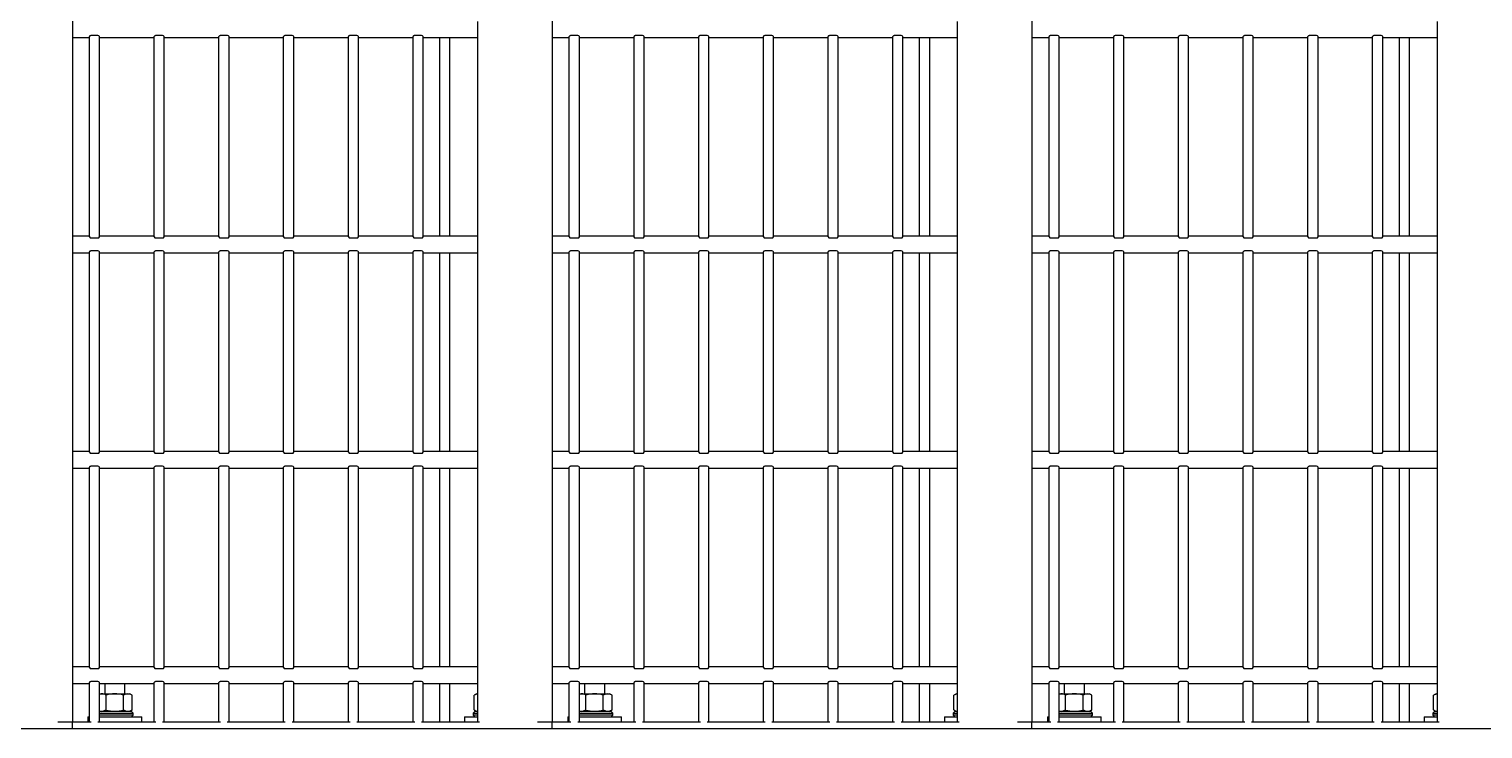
# Model space of a CAD drawing. Header units: millimetres. Extents: x 0 to 55611, y 0 to 32827.
# Drawn here: x 12202 to 12888, y 23655 to 23985 of the extents above; entities that cross this region are included whole.
import ezdxf

# ---------------------------------------------------------------- set-up
doc = ezdxf.new("R2010")
doc.units = ezdxf.units.MM
doc.header["$LTSCALE"] = 10
doc.linetypes.add('SLD-Continua', pattern=[0])
doc.layers.add('STRUC', color=5, linetype='SLD-Continua')

msp = doc.modelspace()

# ---------------------------------------------------------------- linework, layer by layer
at = {"layer": 'STRUC', "linetype": 'SLD-Continua', "lineweight": 25}
for p, q in [((12222.29, 24413.69), (12222.29, 23658.04)), ((12448.7, 24413.69), (12448.7, 23658.04)), ((12675.12, 24413.69), (12675.12, 23658.04)), ((12413.62, 23981.49), (12413.62, 23988.63)), ((12640.04, 23981.49), (12640.04, 23988.63)), ((12866.45, 23981.49), (12866.45, 23988.63)), ((12222.29, 23981.1), (12230.38, 23981.1)), ((12230.38, 23887.03), (12230.38, 23981.49)), ((12234.35, 23982.01), (12231.18, 23982.01)), ((12235.15, 23887.03), (12235.15, 23981.49)), ((12235.15, 23981.1), (12260.92, 23981.1)), ((12260.92, 23887.03), (12260.92, 23981.49)), ((12264.89, 23982.01), (12261.72, 23982.01)), ((12265.69, 23887.03), (12265.69, 23981.49)), ((12265.69, 23981.1), (12291.46, 23981.1)), ((12291.46, 23887.03), (12291.46, 23981.49)), ((12295.43, 23982.01), (12292.26, 23982.01)), ((12296.23, 23887.03), (12296.23, 23981.49)), ((12296.23, 23981.1), (12322, 23981.1)), ((12322, 23887.03), (12322, 23981.49)), ((12325.97, 23982.01), (12322.8, 23982.01)), ((12326.77, 23887.03), (12326.77, 23981.49)), ((12326.77, 23981.1), (12352.54, 23981.1)), ((12352.54, 23887.03), (12352.54, 23981.49)), ((12356.51, 23982.01), (12353.34, 23982.01)), ((12357.31, 23887.03), (12357.31, 23981.49)), ((12357.31, 23981.1), (12383.08, 23981.1)), ((12383.08, 23887.03), (12383.08, 23981.49)), ((12387.05, 23982.01), (12383.88, 23982.01)), ((12387.85, 23887.03), (12387.85, 23981.49)), ((12387.85, 23981.1), (12413.62, 23981.1)), ((12395.72, 23887.43), (12395.72, 23981.1)), ((12400.48, 23887.43), (12400.48, 23981.1)), ((12413.62, 23887.03), (12413.62, 23981.49)), ((12448.7, 23981.1), (12456.8, 23981.1)), ((12456.8, 23887.03), (12456.8, 23981.49)), ((12460.77, 23982.01), (12457.59, 23982.01)), ((12461.56, 23887.03), (12461.56, 23981.49)), ((12461.56, 23981.1), (12487.34, 23981.1)), ((12487.34, 23887.03), (12487.34, 23981.49)), ((12491.31, 23982.01), (12488.13, 23982.01)), ((12492.1, 23887.03), (12492.1, 23981.49)), ((12492.1, 23981.1), (12517.88, 23981.1)), ((12517.88, 23887.03), (12517.88, 23981.49)), ((12521.85, 23982.01), (12518.67, 23982.01)), ((12522.64, 23887.03), (12522.64, 23981.49)), ((12522.64, 23981.1), (12548.42, 23981.1)), ((12548.42, 23887.03), (12548.42, 23981.49)), ((12552.39, 23982.01), (12549.21, 23982.01)), ((12553.18, 23887.03), (12553.18, 23981.49)), ((12553.18, 23981.1), (12578.96, 23981.1)), ((12578.96, 23887.03), (12578.96, 23981.49)), ((12582.93, 23982.01), (12579.75, 23982.01)), ((12583.72, 23887.03), (12583.72, 23981.49)), ((12583.72, 23981.1), (12609.5, 23981.1)), ((12609.5, 23887.03), (12609.5, 23981.49)), ((12613.47, 23982.01), (12610.29, 23982.01)), ((12614.26, 23887.03), (12614.26, 23981.49)), ((12614.26, 23981.1), (12640.04, 23981.1)), ((12622.13, 23887.43), (12622.13, 23981.1)), ((12626.89, 23887.43), (12626.89, 23981.1)), ((12640.04, 23887.03), (12640.04, 23981.49)), ((12675.12, 23981.1), (12683.21, 23981.1)), ((12683.21, 23887.03), (12683.21, 23981.49)), ((12687.18, 23982.01), (12684, 23982.01)), ((12687.97, 23887.03), (12687.97, 23981.49)), ((12687.97, 23981.1), (12713.75, 23981.1)), ((12713.75, 23887.03), (12713.75, 23981.49)), ((12717.72, 23982.01), (12714.54, 23982.01)), ((12718.51, 23887.03), (12718.51, 23981.49)), ((12718.51, 23981.1), (12744.29, 23981.1)), ((12744.29, 23887.03), (12744.29, 23981.49)), ((12748.26, 23982.01), (12745.08, 23982.01)), ((12749.05, 23887.03), (12749.05, 23981.49)), ((12749.05, 23981.1), (12774.83, 23981.1)), ((12774.83, 23887.03), (12774.83, 23981.49)), ((12778.8, 23982.01), (12775.62, 23982.01)), ((12779.59, 23887.03), (12779.59, 23981.49)), ((12779.59, 23981.1), (12805.37, 23981.1)), ((12805.37, 23887.03), (12805.37, 23981.49)), ((12809.34, 23982.01), (12806.16, 23982.01)), ((12810.13, 23887.03), (12810.13, 23981.49)), ((12810.13, 23981.1), (12835.91, 23981.1)), ((12835.91, 23887.03), (12835.91, 23981.49)), ((12839.88, 23982.01), (12836.7, 23982.01)), ((12840.67, 23887.03), (12840.67, 23981.49)), ((12840.67, 23981.1), (12866.45, 23981.1)), ((12848.54, 23887.43), (12848.54, 23981.1)), ((12853.3, 23887.43), (12853.3, 23981.1)), ((12866.45, 23887.03), (12866.45, 23981.49)), ((12230.38, 23887.43), (12222.29, 23887.43)), ((12231.18, 23886.52), (12234.35, 23886.52)), ((12260.92, 23887.43), (12235.15, 23887.43)), ((12261.72, 23886.52), (12264.89, 23886.52)), ((12291.46, 23887.43), (12265.69, 23887.43)), ((12292.26, 23886.52), (12295.43, 23886.52)), ((12322, 23887.43), (12296.23, 23887.43)), ((12322.8, 23886.52), (12325.97, 23886.52)), ((12352.54, 23887.43), (12326.77, 23887.43)), ((12353.34, 23886.52), (12356.51, 23886.52)), ((12383.08, 23887.43), (12357.31, 23887.43)), ((12383.88, 23886.52), (12387.05, 23886.52)), ((12413.62, 23887.43), (12387.85, 23887.43)), ((12413.62, 23879.89), (12413.62, 23887.03)), ((12456.8, 23887.43), (12448.7, 23887.43)), ((12457.59, 23886.52), (12460.77, 23886.52)), ((12487.34, 23887.43), (12461.56, 23887.43)), ((12488.13, 23886.52), (12491.31, 23886.52)), ((12517.88, 23887.43), (12492.1, 23887.43)), ((12518.67, 23886.52), (12521.85, 23886.52)), ((12548.42, 23887.43), (12522.64, 23887.43)), ((12549.21, 23886.52), (12552.39, 23886.52)), ((12578.96, 23887.43), (12553.18, 23887.43)), ((12579.75, 23886.52), (12582.93, 23886.52)), ((12609.5, 23887.43), (12583.72, 23887.43)), ((12610.29, 23886.52), (12613.47, 23886.52)), ((12640.04, 23887.43), (12614.26, 23887.43)), ((12640.04, 23879.89), (12640.04, 23887.03)), ((12683.21, 23887.43), (12675.12, 23887.43)), ((12684, 23886.52), (12687.18, 23886.52)), ((12713.75, 23887.43), (12687.97, 23887.43)), ((12714.54, 23886.52), (12717.72, 23886.52)), ((12744.29, 23887.43), (12718.51, 23887.43)), ((12745.08, 23886.52), (12748.26, 23886.52)), ((12774.83, 23887.43), (12749.05, 23887.43)), ((12775.62, 23886.52), (12778.8, 23886.52)), ((12805.37, 23887.43), (12779.59, 23887.43)), ((12806.16, 23886.52), (12809.34, 23886.52)), ((12835.91, 23887.43), (12810.13, 23887.43)), ((12836.7, 23886.52), (12839.88, 23886.52)), ((12866.45, 23887.43), (12840.67, 23887.43)), ((12866.45, 23879.89), (12866.45, 23887.03)), ((12222.29, 23879.5), (12230.38, 23879.5)), ((12230.38, 23785.43), (12230.38, 23879.89)), ((12234.35, 23880.41), (12231.18, 23880.41)), ((12235.15, 23785.43), (12235.15, 23879.89)), ((12235.15, 23879.5), (12260.92, 23879.5)), ((12260.92, 23785.43), (12260.92, 23879.89)), ((12264.89, 23880.41), (12261.72, 23880.41)), ((12265.69, 23785.43), (12265.69, 23879.89)), ((12265.69, 23879.5), (12291.46, 23879.5)), ((12291.46, 23785.43), (12291.46, 23879.89)), ((12295.43, 23880.41), (12292.26, 23880.41)), ((12296.23, 23785.43), (12296.23, 23879.89)), ((12296.23, 23879.5), (12322, 23879.5)), ((12322, 23785.43), (12322, 23879.89)), ((12325.97, 23880.41), (12322.8, 23880.41)), ((12326.77, 23785.43), (12326.77, 23879.89)), ((12326.77, 23879.5), (12352.54, 23879.5)), ((12352.54, 23785.43), (12352.54, 23879.89)), ((12356.51, 23880.41), (12353.34, 23880.41)), ((12357.31, 23785.43), (12357.31, 23879.89)), ((12357.31, 23879.5), (12383.08, 23879.5)), ((12383.08, 23785.43), (12383.08, 23879.89)), ((12387.05, 23880.41), (12383.88, 23880.41)), ((12387.85, 23785.43), (12387.85, 23879.89)), ((12387.85, 23879.5), (12413.62, 23879.5)), ((12395.72, 23785.83), (12395.72, 23879.5)), ((12400.48, 23785.83), (12400.48, 23879.5)), ((12413.62, 23785.43), (12413.62, 23879.89)), ((12448.7, 23879.5), (12456.8, 23879.5)), ((12456.8, 23785.43), (12456.8, 23879.89)), ((12460.77, 23880.41), (12457.59, 23880.41)), ((12461.56, 23785.43), (12461.56, 23879.89)), ((12461.56, 23879.5), (12487.34, 23879.5)), ((12487.34, 23785.43), (12487.34, 23879.89)), ((12491.31, 23880.41), (12488.13, 23880.41)), ((12492.1, 23785.43), (12492.1, 23879.89)), ((12492.1, 23879.5), (12517.88, 23879.5)), ((12517.88, 23785.43), (12517.88, 23879.89)), ((12521.85, 23880.41), (12518.67, 23880.41)), ((12522.64, 23785.43), (12522.64, 23879.89)), ((12522.64, 23879.5), (12548.42, 23879.5)), ((12548.42, 23785.43), (12548.42, 23879.89)), ((12552.39, 23880.41), (12549.21, 23880.41)), ((12553.18, 23785.43), (12553.18, 23879.89)), ((12553.18, 23879.5), (12578.96, 23879.5)), ((12578.96, 23785.43), (12578.96, 23879.89)), ((12582.93, 23880.41), (12579.75, 23880.41)), ((12583.72, 23785.43), (12583.72, 23879.89)), ((12583.72, 23879.5), (12609.5, 23879.5)), ((12609.5, 23785.43), (12609.5, 23879.89)), ((12613.47, 23880.41), (12610.29, 23880.41)), ((12614.26, 23785.43), (12614.26, 23879.89)), ((12614.26, 23879.5), (12640.04, 23879.5)), ((12622.13, 23785.83), (12622.13, 23879.5)), ((12626.89, 23785.83), (12626.89, 23879.5)), ((12640.04, 23785.43), (12640.04, 23879.89)), ((12675.12, 23879.5), (12683.21, 23879.5)), ((12683.21, 23785.43), (12683.21, 23879.89)), ((12687.18, 23880.41), (12684, 23880.41)), ((12687.97, 23785.43), (12687.97, 23879.89)), ((12687.97, 23879.5), (12713.75, 23879.5)), ((12713.75, 23785.43), (12713.75, 23879.89)), ((12717.72, 23880.41), (12714.54, 23880.41)), ((12718.51, 23785.43), (12718.51, 23879.89)), ((12718.51, 23879.5), (12744.29, 23879.5)), ((12744.29, 23785.43), (12744.29, 23879.89)), ((12748.26, 23880.41), (12745.08, 23880.41)), ((12749.05, 23785.43), (12749.05, 23879.89)), ((12749.05, 23879.5), (12774.83, 23879.5)), ((12774.83, 23785.43), (12774.83, 23879.89)), ((12778.8, 23880.41), (12775.62, 23880.41)), ((12779.59, 23785.43), (12779.59, 23879.89)), ((12779.59, 23879.5), (12805.37, 23879.5)), ((12805.37, 23785.43), (12805.37, 23879.89)), ((12809.34, 23880.41), (12806.16, 23880.41)), ((12810.13, 23785.43), (12810.13, 23879.89)), ((12810.13, 23879.5), (12835.91, 23879.5)), ((12835.91, 23785.43), (12835.91, 23879.89)), ((12839.88, 23880.41), (12836.7, 23880.41)), ((12840.67, 23785.43), (12840.67, 23879.89)), ((12840.67, 23879.5), (12866.45, 23879.5)), ((12848.54, 23785.83), (12848.54, 23879.5)), ((12853.3, 23785.83), (12853.3, 23879.5)), ((12866.45, 23785.43), (12866.45, 23879.89)), ((12230.38, 23785.83), (12222.29, 23785.83)), ((12231.18, 23784.92), (12234.35, 23784.92)), ((12260.92, 23785.83), (12235.15, 23785.83)), ((12261.72, 23784.92), (12264.89, 23784.92)), ((12291.46, 23785.83), (12265.69, 23785.83)), ((12292.26, 23784.92), (12295.43, 23784.92)), ((12322, 23785.83), (12296.23, 23785.83)), ((12322.8, 23784.92), (12325.97, 23784.92)), ((12352.54, 23785.83), (12326.77, 23785.83)), ((12353.34, 23784.92), (12356.51, 23784.92)), ((12383.08, 23785.83), (12357.31, 23785.83)), ((12383.88, 23784.92), (12387.05, 23784.92)), ((12413.62, 23785.83), (12387.85, 23785.83)), ((12413.62, 23778.29), (12413.62, 23785.43)), ((12456.8, 23785.83), (12448.7, 23785.83)), ((12457.59, 23784.92), (12460.77, 23784.92)), ((12487.34, 23785.83), (12461.56, 23785.83)), ((12488.13, 23784.92), (12491.31, 23784.92)), ((12517.88, 23785.83), (12492.1, 23785.83)), ((12518.67, 23784.92), (12521.85, 23784.92)), ((12548.42, 23785.83), (12522.64, 23785.83)), ((12549.21, 23784.92), (12552.39, 23784.92)), ((12578.96, 23785.83), (12553.18, 23785.83)), ((12579.75, 23784.92), (12582.93, 23784.92)), ((12609.5, 23785.83), (12583.72, 23785.83)), ((12610.29, 23784.92), (12613.47, 23784.92)), ((12640.04, 23785.83), (12614.26, 23785.83)), ((12640.04, 23778.29), (12640.04, 23785.43)), ((12683.21, 23785.83), (12675.12, 23785.83)), ((12684, 23784.92), (12687.18, 23784.92)), ((12713.75, 23785.83), (12687.97, 23785.83)), ((12714.54, 23784.92), (12717.72, 23784.92)), ((12744.29, 23785.83), (12718.51, 23785.83)), ((12745.08, 23784.92), (12748.26, 23784.92)), ((12774.83, 23785.83), (12749.05, 23785.83)), ((12775.62, 23784.92), (12778.8, 23784.92)), ((12805.37, 23785.83), (12779.59, 23785.83)), ((12806.16, 23784.92), (12809.34, 23784.92)), ((12835.91, 23785.83), (12810.13, 23785.83)), ((12836.7, 23784.92), (12839.88, 23784.92)), ((12866.45, 23785.83), (12840.67, 23785.83)), ((12866.45, 23778.29), (12866.45, 23785.43)), ((12222.29, 23777.9), (12230.38, 23777.9)), ((12230.38, 23683.83), (12230.38, 23778.29)), ((12234.35, 23778.81), (12231.18, 23778.81)), ((12235.15, 23683.83), (12235.15, 23778.29)), ((12235.15, 23777.9), (12260.92, 23777.9)), ((12260.92, 23683.83), (12260.92, 23778.29)), ((12264.89, 23778.81), (12261.72, 23778.81)), ((12265.69, 23683.83), (12265.69, 23778.29)), ((12265.69, 23777.9), (12291.46, 23777.9)), ((12291.46, 23683.83), (12291.46, 23778.29)), ((12295.43, 23778.81), (12292.26, 23778.81)), ((12296.23, 23683.83), (12296.23, 23778.29)), ((12296.23, 23777.9), (12322, 23777.9)), ((12322, 23683.83), (12322, 23778.29)), ((12325.97, 23778.81), (12322.8, 23778.81)), ((12326.77, 23683.83), (12326.77, 23778.29)), ((12326.77, 23777.9), (12352.54, 23777.9)), ((12352.54, 23683.83), (12352.54, 23778.29)), ((12356.51, 23778.81), (12353.34, 23778.81)), ((12357.31, 23683.83), (12357.31, 23778.29)), ((12357.31, 23777.9), (12383.08, 23777.9)), ((12383.08, 23683.83), (12383.08, 23778.29)), ((12387.05, 23778.81), (12383.88, 23778.81)), ((12387.85, 23683.83), (12387.85, 23778.29)), ((12387.85, 23777.9), (12413.62, 23777.9)), ((12395.72, 23684.23), (12395.72, 23777.9)), ((12400.48, 23684.23), (12400.48, 23777.9)), ((12413.62, 23683.83), (12413.62, 23778.29)), ((12448.7, 23777.9), (12456.8, 23777.9)), ((12456.8, 23683.83), (12456.8, 23778.29)), ((12460.77, 23778.81), (12457.59, 23778.81)), ((12461.56, 23683.83), (12461.56, 23778.29)), ((12461.56, 23777.9), (12487.34, 23777.9)), ((12487.34, 23683.83), (12487.34, 23778.29)), ((12491.31, 23778.81), (12488.13, 23778.81)), ((12492.1, 23683.83), (12492.1, 23778.29)), ((12492.1, 23777.9), (12517.88, 23777.9)), ((12517.88, 23683.83), (12517.88, 23778.29)), ((12521.85, 23778.81), (12518.67, 23778.81)), ((12522.64, 23683.83), (12522.64, 23778.29)), ((12522.64, 23777.9), (12548.42, 23777.9)), ((12548.42, 23683.83), (12548.42, 23778.29)), ((12552.39, 23778.81), (12549.21, 23778.81)), ((12553.18, 23683.83), (12553.18, 23778.29)), ((12553.18, 23777.9), (12578.96, 23777.9)), ((12578.96, 23683.83), (12578.96, 23778.29)), ((12582.93, 23778.81), (12579.75, 23778.81)), ((12583.72, 23683.83), (12583.72, 23778.29)), ((12583.72, 23777.9), (12609.5, 23777.9)), ((12609.5, 23683.83), (12609.5, 23778.29)), ((12613.47, 23778.81), (12610.29, 23778.81)), ((12614.26, 23683.83), (12614.26, 23778.29)), ((12614.26, 23777.9), (12640.04, 23777.9)), ((12622.13, 23684.23), (12622.13, 23777.9)), ((12626.89, 23684.23), (12626.89, 23777.9)), ((12640.04, 23683.83), (12640.04, 23778.29)), ((12675.12, 23777.9), (12683.21, 23777.9)), ((12683.21, 23683.83), (12683.21, 23778.29)), ((12687.18, 23778.81), (12684, 23778.81)), ((12687.97, 23683.83), (12687.97, 23778.29)), ((12687.97, 23777.9), (12713.75, 23777.9)), ((12713.75, 23683.83), (12713.75, 23778.29)), ((12717.72, 23778.81), (12714.54, 23778.81)), ((12718.51, 23683.83), (12718.51, 23778.29)), ((12718.51, 23777.9), (12744.29, 23777.9)), ((12744.29, 23683.83), (12744.29, 23778.29)), ((12748.26, 23778.81), (12745.08, 23778.81)), ((12749.05, 23683.83), (12749.05, 23778.29)), ((12749.05, 23777.9), (12774.83, 23777.9)), ((12774.83, 23683.83), (12774.83, 23778.29)), ((12778.8, 23778.81), (12775.62, 23778.81)), ((12779.59, 23683.83), (12779.59, 23778.29)), ((12779.59, 23777.9), (12805.37, 23777.9)), ((12805.37, 23683.83), (12805.37, 23778.29)), ((12809.34, 23778.81), (12806.16, 23778.81)), ((12810.13, 23683.83), (12810.13, 23778.29)), ((12810.13, 23777.9), (12835.91, 23777.9)), ((12835.91, 23683.83), (12835.91, 23778.29)), ((12839.88, 23778.81), (12836.7, 23778.81)), ((12840.67, 23683.83), (12840.67, 23778.29)), ((12840.67, 23777.9), (12866.45, 23777.9)), ((12848.54, 23684.23), (12848.54, 23777.9)), ((12853.3, 23684.23), (12853.3, 23777.9)), ((12866.45, 23683.83), (12866.45, 23778.29)), ((12230.38, 23684.23), (12222.29, 23684.23)), ((12231.18, 23683.32), (12234.35, 23683.32)), ((12260.92, 23684.23), (12235.15, 23684.23)), ((12261.72, 23683.32), (12264.89, 23683.32)), ((12291.46, 23684.23), (12265.69, 23684.23)), ((12292.26, 23683.32), (12295.43, 23683.32)), ((12322, 23684.23), (12296.23, 23684.23)), ((12322.8, 23683.32), (12325.97, 23683.32)), ((12352.54, 23684.23), (12326.77, 23684.23)), ((12353.34, 23683.32), (12356.51, 23683.32)), ((12383.08, 23684.23), (12357.31, 23684.23)), ((12383.88, 23683.32), (12387.05, 23683.32)), ((12413.62, 23684.23), (12387.85, 23684.23)), ((12413.62, 23676.69), (12413.62, 23683.83)), ((12456.8, 23684.23), (12448.7, 23684.23)), ((12457.59, 23683.32), (12460.77, 23683.32)), ((12487.34, 23684.23), (12461.56, 23684.23)), ((12488.13, 23683.32), (12491.31, 23683.32)), ((12517.88, 23684.23), (12492.1, 23684.23)), ((12518.67, 23683.32), (12521.85, 23683.32)), ((12548.42, 23684.23), (12522.64, 23684.23)), ((12549.21, 23683.32), (12552.39, 23683.32)), ((12578.96, 23684.23), (12553.18, 23684.23)), ((12579.75, 23683.32), (12582.93, 23683.32)), ((12609.5, 23684.23), (12583.72, 23684.23)), ((12610.29, 23683.32), (12613.47, 23683.32)), ((12640.04, 23684.23), (12614.26, 23684.23)), ((12640.04, 23676.69), (12640.04, 23683.83)), ((12683.21, 23684.23), (12675.12, 23684.23)), ((12684, 23683.32), (12687.18, 23683.32)), ((12713.75, 23684.23), (12687.97, 23684.23)), ((12714.54, 23683.32), (12717.72, 23683.32)), ((12744.29, 23684.23), (12718.51, 23684.23)), ((12745.08, 23683.32), (12748.26, 23683.32)), ((12774.83, 23684.23), (12749.05, 23684.23)), ((12775.62, 23683.32), (12778.8, 23683.32)), ((12805.37, 23684.23), (12779.59, 23684.23)), ((12806.16, 23683.32), (12809.34, 23683.32)), ((12835.91, 23684.23), (12810.13, 23684.23)), ((12836.7, 23683.32), (12839.88, 23683.32)), ((12866.45, 23684.23), (12840.67, 23684.23)), ((12866.45, 23676.69), (12866.45, 23683.83)), ((12230.38, 23658.04), (12230.38, 23676.69)), ((12234.35, 23677.21), (12231.18, 23677.21)), ((12235.15, 23658.04), (12235.15, 23676.69)), ((12260.92, 23658.04), (12260.92, 23676.69)), ((12264.89, 23677.21), (12261.72, 23677.21)), ((12265.69, 23658.04), (12265.69, 23676.69)), ((12291.46, 23658.04), (12291.46, 23676.69)), ((12295.43, 23677.21), (12292.26, 23677.21)), ((12296.23, 23658.04), (12296.23, 23676.69)), ((12322, 23658.04), (12322, 23676.69)), ((12325.97, 23677.21), (12322.8, 23677.21)), ((12326.77, 23658.04), (12326.77, 23676.69)), ((12352.54, 23658.04), (12352.54, 23676.69)), ((12356.51, 23677.21), (12353.34, 23677.21)), ((12357.31, 23658.04), (12357.31, 23676.69)), ((12383.08, 23658.04), (12383.08, 23676.69)), ((12387.05, 23677.21), (12383.88, 23677.21)), ((12387.85, 23658.04), (12387.85, 23676.69)), ((12413.62, 23658.04), (12413.62, 23676.69)), ((12456.8, 23658.04), (12456.8, 23676.69)), ((12460.77, 23677.21), (12457.59, 23677.21)), ((12461.56, 23658.04), (12461.56, 23676.69)), ((12487.34, 23658.04), (12487.34, 23676.69)), ((12491.31, 23677.21), (12488.13, 23677.21)), ((12492.1, 23658.04), (12492.1, 23676.69)), ((12517.88, 23658.04), (12517.88, 23676.69)), ((12521.85, 23677.21), (12518.67, 23677.21)), ((12522.64, 23658.04), (12522.64, 23676.69)), ((12548.42, 23658.04), (12548.42, 23676.69)), ((12552.39, 23677.21), (12549.21, 23677.21)), ((12553.18, 23658.04), (12553.18, 23676.69)), ((12578.96, 23658.04), (12578.96, 23676.69)), ((12582.93, 23677.21), (12579.75, 23677.21)), ((12583.72, 23658.04), (12583.72, 23676.69)), ((12609.5, 23658.04), (12609.5, 23676.69)), ((12613.47, 23677.21), (12610.29, 23677.21)), ((12614.26, 23658.04), (12614.26, 23676.69)), ((12640.04, 23658.04), (12640.04, 23676.69)), ((12683.21, 23658.04), (12683.21, 23676.69)), ((12687.18, 23677.21), (12684, 23677.21)), ((12687.97, 23658.04), (12687.97, 23676.69)), ((12713.75, 23658.04), (12713.75, 23676.69)), ((12717.72, 23677.21), (12714.54, 23677.21)), ((12718.51, 23658.04), (12718.51, 23676.69)), ((12744.29, 23658.04), (12744.29, 23676.69)), ((12748.26, 23677.21), (12745.08, 23677.21)), ((12749.05, 23658.04), (12749.05, 23676.69)), ((12774.83, 23658.04), (12774.83, 23676.69)), ((12778.8, 23677.21), (12775.62, 23677.21)), ((12779.59, 23658.04), (12779.59, 23676.69)), ((12805.37, 23658.04), (12805.37, 23676.69)), ((12809.34, 23677.21), (12806.16, 23677.21)), ((12810.13, 23658.04), (12810.13, 23676.69)), ((12835.91, 23658.04), (12835.91, 23676.69)), ((12839.88, 23677.21), (12836.7, 23677.21)), ((12840.67, 23658.04), (12840.67, 23676.69)), ((12866.45, 23658.04), (12866.45, 23676.69)), ((12222.29, 23676.3), (12230.38, 23676.3)), ((12235.15, 23676.3), (12260.92, 23676.3)), ((12235.24, 23671.45), (12235.15, 23671.39)), ((12235.24, 23671.45), (12242.32, 23671.45)), ((12237.56, 23676.3), (12237.56, 23671.45)), ((12238.21, 23663.79), (12238.21, 23670.77)), ((12242.32, 23671.45), (12249.4, 23671.45)), ((12246.44, 23663.79), (12246.44, 23670.77)), ((12247.09, 23671.45), (12247.09, 23676.3)), ((12250.58, 23670.77), (12249.4, 23671.45)), ((12250.58, 23663.79), (12250.58, 23670.77)), ((12265.69, 23676.3), (12291.46, 23676.3)), ((12296.23, 23676.3), (12322, 23676.3)), ((12326.77, 23676.3), (12352.54, 23676.3)), ((12357.31, 23676.3), (12383.08, 23676.3)), ((12387.85, 23676.3), (12413.62, 23676.3)), ((12395.72, 23658.04), (12395.72, 23676.3)), ((12400.48, 23658.04), (12400.48, 23676.3)), ((12413.04, 23671.45), (12411.87, 23670.77)), ((12413.62, 23671.35), (12411.87, 23670.77)), ((12411.87, 23663.79), (12411.87, 23670.77)), ((12413.04, 23671.45), (12413.62, 23671.45)), ((12448.7, 23676.3), (12456.8, 23676.3)), ((12461.56, 23676.3), (12487.34, 23676.3)), ((12461.66, 23671.45), (12461.56, 23671.39)), ((12461.66, 23671.45), (12468.74, 23671.45)), ((12463.97, 23676.3), (12463.97, 23671.45)), ((12464.62, 23663.79), (12464.62, 23670.77)), ((12468.74, 23671.45), (12475.82, 23671.45)), ((12472.85, 23663.79), (12472.85, 23670.77)), ((12473.5, 23671.45), (12473.5, 23676.3)), ((12476.99, 23670.77), (12475.82, 23671.45)), ((12476.99, 23663.79), (12476.99, 23670.77)), ((12492.1, 23676.3), (12517.88, 23676.3)), ((12522.64, 23676.3), (12548.42, 23676.3)), ((12553.18, 23676.3), (12578.96, 23676.3)), ((12583.72, 23676.3), (12609.5, 23676.3)), ((12614.26, 23676.3), (12640.04, 23676.3)), ((12622.13, 23658.04), (12622.13, 23676.3)), ((12626.89, 23658.04), (12626.89, 23676.3)), ((12639.46, 23671.45), (12638.28, 23670.77)), ((12640.04, 23671.35), (12638.28, 23670.77)), ((12638.28, 23663.79), (12638.28, 23670.77)), ((12639.46, 23671.45), (12640.04, 23671.45)), ((12675.12, 23676.3), (12683.21, 23676.3)), ((12687.97, 23676.3), (12713.75, 23676.3)), ((12688.07, 23671.45), (12687.97, 23671.39)), ((12688.07, 23671.45), (12695.15, 23671.45)), ((12690.39, 23676.3), (12690.39, 23671.45)), ((12691.03, 23663.79), (12691.03, 23670.77)), ((12695.15, 23671.45), (12702.23, 23671.45)), ((12699.27, 23663.79), (12699.27, 23670.77)), ((12699.91, 23671.45), (12699.91, 23676.3)), ((12703.4, 23670.77), (12702.23, 23671.45)), ((12703.4, 23663.79), (12703.4, 23670.77)), ((12718.51, 23676.3), (12744.29, 23676.3)), ((12749.05, 23676.3), (12774.83, 23676.3)), ((12779.59, 23676.3), (12805.37, 23676.3)), ((12810.13, 23676.3), (12835.91, 23676.3)), ((12840.67, 23676.3), (12866.45, 23676.3)), ((12848.54, 23658.04), (12848.54, 23676.3)), ((12853.3, 23658.04), (12853.3, 23676.3)), ((12865.87, 23671.45), (12864.69, 23670.77)), ((12866.45, 23671.35), (12864.69, 23670.77)), ((12864.69, 23663.79), (12864.69, 23670.77)), ((12865.87, 23671.45), (12866.45, 23671.45)), ((12235.15, 23663.17), (12235.24, 23663.11)), ((12250.16, 23663.11), (12235.15, 23663.11)), ((12249.4, 23663.11), (12250.58, 23663.79)), ((12250.95, 23662.32), (12250.16, 23663.11)), ((12412.29, 23663.11), (12411.49, 23662.32)), ((12411.87, 23663.79), (12413.04, 23663.11)), ((12413.62, 23663.11), (12412.29, 23663.11)), ((12461.56, 23663.17), (12461.66, 23663.11)), ((12476.57, 23663.11), (12461.56, 23663.11)), ((12475.82, 23663.11), (12476.99, 23663.79)), ((12477.37, 23662.32), (12476.57, 23663.11)), ((12638.7, 23663.11), (12637.91, 23662.32)), ((12638.28, 23663.79), (12639.46, 23663.11)), ((12640.04, 23663.11), (12638.7, 23663.11)), ((12687.97, 23663.17), (12688.07, 23663.11)), ((12702.99, 23663.11), (12687.97, 23663.11)), ((12702.23, 23663.11), (12703.4, 23663.79)), ((12703.78, 23662.32), (12702.99, 23663.11)), ((12865.11, 23663.11), (12864.32, 23662.32)), ((12864.69, 23663.79), (12865.87, 23663.11)), ((12866.45, 23663.11), (12865.11, 23663.11)), ((12222.29, 23658.04), (12215.46, 23658.04)), ((12222.29, 23654.86), (12222.29, 23658.04)), ((12231.18, 23658.04), (12222.29, 23658.04)), ((12229.62, 23660.57), (12229.62, 23658.04)), ((12229.62, 23660.57), (12230.38, 23660.57)), ((12261.72, 23658.04), (12234.35, 23658.04)), ((12235.15, 23662.32), (12250.95, 23662.32)), ((12250.95, 23661.37), (12235.15, 23661.37)), ((12235.15, 23660.57), (12242.32, 23660.57)), ((12242.32, 23660.57), (12255.02, 23660.57)), ((12250.16, 23660.57), (12250.95, 23661.37)), ((12250.95, 23661.37), (12250.95, 23662.32)), ((12255.02, 23658.04), (12255.02, 23660.57)), ((12292.26, 23658.04), (12264.89, 23658.04)), ((12322.8, 23658.04), (12295.43, 23658.04)), ((12353.34, 23658.04), (12325.97, 23658.04)), ((12383.88, 23658.04), (12356.51, 23658.04)), ((12414.42, 23658.04), (12387.05, 23658.04)), ((12407.42, 23660.57), (12407.42, 23658.04)), ((12407.42, 23660.57), (12413.62, 23660.57)), ((12411.49, 23662.32), (12411.49, 23661.37)), ((12411.49, 23662.32), (12413.62, 23662.32)), ((12411.49, 23661.37), (12412.29, 23660.57)), ((12413.62, 23661.37), (12411.49, 23661.37)), ((12448.7, 23658.04), (12441.87, 23658.04)), ((12448.7, 23654.86), (12448.7, 23658.04)), ((12457.59, 23658.04), (12448.7, 23658.04)), ((12456.04, 23660.57), (12456.04, 23658.04)), ((12456.04, 23660.57), (12456.8, 23660.57)), ((12488.13, 23658.04), (12460.77, 23658.04)), ((12461.56, 23662.32), (12477.37, 23662.32)), ((12477.37, 23661.37), (12461.56, 23661.37)), ((12461.56, 23660.57), (12468.74, 23660.57)), ((12468.74, 23660.57), (12481.44, 23660.57)), ((12476.57, 23660.57), (12477.37, 23661.37)), ((12477.37, 23661.37), (12477.37, 23662.32)), ((12481.44, 23658.04), (12481.44, 23660.57)), ((12518.67, 23658.04), (12491.31, 23658.04)), ((12549.21, 23658.04), (12521.85, 23658.04)), ((12579.75, 23658.04), (12552.39, 23658.04)), ((12610.29, 23658.04), (12582.93, 23658.04)), ((12640.83, 23658.04), (12613.47, 23658.04)), ((12633.84, 23660.57), (12633.84, 23658.04)), ((12633.84, 23660.57), (12640.04, 23660.57)), ((12637.91, 23662.32), (12637.91, 23661.37)), ((12637.91, 23662.32), (12640.04, 23662.32)), ((12637.91, 23661.37), (12638.7, 23660.57)), ((12640.04, 23661.37), (12637.91, 23661.37)), ((12675.12, 23658.04), (12668.28, 23658.04)), ((12675.12, 23654.86), (12675.12, 23658.04)), ((12684, 23658.04), (12675.12, 23658.04)), ((12682.45, 23660.57), (12682.45, 23658.04)), ((12682.45, 23660.57), (12683.21, 23660.57)), ((12714.54, 23658.04), (12687.18, 23658.04)), ((12687.97, 23662.32), (12703.78, 23662.32)), ((12703.78, 23661.37), (12687.97, 23661.37)), ((12687.97, 23660.57), (12695.15, 23660.57)), ((12695.15, 23660.57), (12707.85, 23660.57)), ((12702.99, 23660.57), (12703.78, 23661.37)), ((12703.78, 23661.37), (12703.78, 23662.32)), ((12707.85, 23658.04), (12707.85, 23660.57)), ((12745.08, 23658.04), (12717.72, 23658.04)), ((12775.62, 23658.04), (12748.26, 23658.04)), ((12806.16, 23658.04), (12778.8, 23658.04)), ((12836.7, 23658.04), (12809.34, 23658.04)), ((12867.24, 23658.04), (12839.88, 23658.04)), ((12860.25, 23660.57), (12860.25, 23658.04)), ((12860.25, 23660.57), (12866.45, 23660.57)), ((12864.32, 23662.32), (12864.32, 23661.37)), ((12864.32, 23662.32), (12866.45, 23662.32)), ((12864.32, 23661.37), (12865.11, 23660.57)), ((12866.45, 23661.37), (12864.32, 23661.37)), ((14260.01, 23654.86), (9958.16, 23654.86))]:
    msp.add_line(p, q, dxfattribs=at)
at = {"layer": 'STRUC', "linetype": 'SLD-Continua', "lineweight": 25, "flags": 128}
for points in [[(12231.18, 23982.01), (12230.97, 23981.98), (12230.79, 23981.92), (12230.61, 23981.82), (12230.46, 23981.68), (12230.39, 23981.52), (12230.38, 23981.49)], [(12261.72, 23982.01), (12261.51, 23981.98), (12261.33, 23981.92), (12261.15, 23981.82), (12261, 23981.68), (12260.93, 23981.52), (12260.92, 23981.49)], [(12292.26, 23982.01), (12292.05, 23981.98), (12291.87, 23981.92), (12291.69, 23981.82), (12291.54, 23981.68), (12291.47, 23981.52), (12291.46, 23981.49)], [(12322.8, 23982.01), (12322.59, 23981.98), (12322.41, 23981.92), (12322.23, 23981.82), (12322.08, 23981.68), (12322.01, 23981.52), (12322, 23981.49)], [(12353.34, 23982.01), (12353.13, 23981.98), (12352.95, 23981.92), (12352.77, 23981.82), (12352.62, 23981.68), (12352.55, 23981.52), (12352.54, 23981.49)], [(12383.88, 23982.01), (12383.67, 23981.98), (12383.49, 23981.92), (12383.31, 23981.82), (12383.16, 23981.68), (12383.09, 23981.52), (12383.08, 23981.49)], [(12457.59, 23982.01), (12457.39, 23981.98), (12457.2, 23981.92), (12457.02, 23981.82), (12456.87, 23981.68), (12456.8, 23981.52), (12456.8, 23981.49)], [(12488.13, 23982.01), (12487.93, 23981.98), (12487.74, 23981.92), (12487.56, 23981.82), (12487.41, 23981.68), (12487.34, 23981.52), (12487.34, 23981.49)], [(12518.67, 23982.01), (12518.47, 23981.98), (12518.28, 23981.92), (12518.1, 23981.82), (12517.95, 23981.68), (12517.88, 23981.52), (12517.88, 23981.49)], [(12549.21, 23982.01), (12549.01, 23981.98), (12548.82, 23981.92), (12548.64, 23981.82), (12548.49, 23981.68), (12548.42, 23981.52), (12548.42, 23981.49)], [(12579.75, 23982.01), (12579.55, 23981.98), (12579.36, 23981.92), (12579.18, 23981.82), (12579.03, 23981.68), (12578.96, 23981.52), (12578.96, 23981.49)], [(12610.29, 23982.01), (12610.09, 23981.98), (12609.9, 23981.92), (12609.72, 23981.82), (12609.57, 23981.68), (12609.5, 23981.52), (12609.5, 23981.49)], [(12684, 23982.01), (12683.8, 23981.98), (12683.61, 23981.92), (12683.44, 23981.82), (12683.29, 23981.68), (12683.21, 23981.52), (12683.21, 23981.49)], [(12714.54, 23982.01), (12714.34, 23981.98), (12714.15, 23981.92), (12713.98, 23981.82), (12713.83, 23981.68), (12713.75, 23981.52), (12713.75, 23981.49)], [(12745.08, 23982.01), (12744.88, 23981.98), (12744.69, 23981.92), (12744.52, 23981.82), (12744.37, 23981.68), (12744.29, 23981.52), (12744.29, 23981.49)], [(12775.62, 23982.01), (12775.42, 23981.98), (12775.23, 23981.92), (12775.06, 23981.82), (12774.91, 23981.68), (12774.83, 23981.52), (12774.83, 23981.49)], [(12806.16, 23982.01), (12805.96, 23981.98), (12805.77, 23981.92), (12805.6, 23981.82), (12805.45, 23981.68), (12805.37, 23981.52), (12805.37, 23981.49)], [(12836.7, 23982.01), (12836.5, 23981.98), (12836.31, 23981.92), (12836.14, 23981.82), (12835.99, 23981.68), (12835.91, 23981.52), (12835.91, 23981.49)], [(12231.18, 23880.41), (12230.97, 23880.38), (12230.79, 23880.32), (12230.61, 23880.22), (12230.46, 23880.08), (12230.39, 23879.92), (12230.38, 23879.89)], [(12261.72, 23880.41), (12261.51, 23880.38), (12261.33, 23880.32), (12261.15, 23880.22), (12261, 23880.08), (12260.93, 23879.92), (12260.92, 23879.89)], [(12292.26, 23880.41), (12292.05, 23880.38), (12291.87, 23880.32), (12291.69, 23880.22), (12291.54, 23880.08), (12291.47, 23879.92), (12291.46, 23879.89)], [(12322.8, 23880.41), (12322.59, 23880.38), (12322.41, 23880.32), (12322.23, 23880.22), (12322.08, 23880.08), (12322.01, 23879.92), (12322, 23879.89)], [(12353.34, 23880.41), (12353.13, 23880.38), (12352.95, 23880.32), (12352.77, 23880.22), (12352.62, 23880.08), (12352.55, 23879.92), (12352.54, 23879.89)], [(12383.88, 23880.41), (12383.67, 23880.38), (12383.49, 23880.32), (12383.31, 23880.22), (12383.16, 23880.08), (12383.09, 23879.92), (12383.08, 23879.89)], [(12457.59, 23880.41), (12457.39, 23880.38), (12457.2, 23880.32), (12457.02, 23880.22), (12456.87, 23880.08), (12456.8, 23879.92), (12456.8, 23879.89)], [(12488.13, 23880.41), (12487.93, 23880.38), (12487.74, 23880.32), (12487.56, 23880.22), (12487.41, 23880.08), (12487.34, 23879.92), (12487.34, 23879.89)], [(12518.67, 23880.41), (12518.47, 23880.38), (12518.28, 23880.32), (12518.1, 23880.22), (12517.95, 23880.08), (12517.88, 23879.92), (12517.88, 23879.89)], [(12549.21, 23880.41), (12549.01, 23880.38), (12548.82, 23880.32), (12548.64, 23880.22), (12548.49, 23880.08), (12548.42, 23879.92), (12548.42, 23879.89)], [(12579.75, 23880.41), (12579.55, 23880.38), (12579.36, 23880.32), (12579.18, 23880.22), (12579.03, 23880.08), (12578.96, 23879.92), (12578.96, 23879.89)], [(12610.29, 23880.41), (12610.09, 23880.38), (12609.9, 23880.32), (12609.72, 23880.22), (12609.57, 23880.08), (12609.5, 23879.92), (12609.5, 23879.89)], [(12684, 23880.41), (12683.8, 23880.38), (12683.61, 23880.32), (12683.44, 23880.22), (12683.29, 23880.08), (12683.21, 23879.92), (12683.21, 23879.89)], [(12714.54, 23880.41), (12714.34, 23880.38), (12714.15, 23880.32), (12713.98, 23880.22), (12713.83, 23880.08), (12713.75, 23879.92), (12713.75, 23879.89)], [(12745.08, 23880.41), (12744.88, 23880.38), (12744.69, 23880.32), (12744.52, 23880.22), (12744.37, 23880.08), (12744.29, 23879.92), (12744.29, 23879.89)], [(12775.62, 23880.41), (12775.42, 23880.38), (12775.23, 23880.32), (12775.06, 23880.22), (12774.91, 23880.08), (12774.83, 23879.92), (12774.83, 23879.89)], [(12806.16, 23880.41), (12805.96, 23880.38), (12805.77, 23880.32), (12805.6, 23880.22), (12805.45, 23880.08), (12805.37, 23879.92), (12805.37, 23879.89)], [(12836.7, 23880.41), (12836.5, 23880.38), (12836.31, 23880.32), (12836.14, 23880.22), (12835.99, 23880.08), (12835.91, 23879.92), (12835.91, 23879.89)], [(12231.18, 23778.81), (12230.97, 23778.78), (12230.79, 23778.72), (12230.61, 23778.62), (12230.46, 23778.48), (12230.39, 23778.32), (12230.38, 23778.29)], [(12261.72, 23778.81), (12261.51, 23778.78), (12261.33, 23778.72), (12261.15, 23778.62), (12261, 23778.48), (12260.93, 23778.32), (12260.92, 23778.29)], [(12292.26, 23778.81), (12292.05, 23778.78), (12291.87, 23778.72), (12291.69, 23778.62), (12291.54, 23778.48), (12291.47, 23778.32), (12291.46, 23778.29)], [(12322.8, 23778.81), (12322.59, 23778.78), (12322.41, 23778.72), (12322.23, 23778.62), (12322.08, 23778.48), (12322.01, 23778.32), (12322, 23778.29)], [(12353.34, 23778.81), (12353.13, 23778.78), (12352.95, 23778.72), (12352.77, 23778.62), (12352.62, 23778.48), (12352.55, 23778.32), (12352.54, 23778.29)], [(12383.88, 23778.81), (12383.67, 23778.78), (12383.49, 23778.72), (12383.31, 23778.62), (12383.16, 23778.48), (12383.09, 23778.32), (12383.08, 23778.29)], [(12457.59, 23778.81), (12457.39, 23778.78), (12457.2, 23778.72), (12457.02, 23778.62), (12456.87, 23778.48), (12456.8, 23778.32), (12456.8, 23778.29)], [(12488.13, 23778.81), (12487.93, 23778.78), (12487.74, 23778.72), (12487.56, 23778.62), (12487.41, 23778.48), (12487.34, 23778.32), (12487.34, 23778.29)], [(12518.67, 23778.81), (12518.47, 23778.78), (12518.28, 23778.72), (12518.1, 23778.62), (12517.95, 23778.48), (12517.88, 23778.32), (12517.88, 23778.29)], [(12549.21, 23778.81), (12549.01, 23778.78), (12548.82, 23778.72), (12548.64, 23778.62), (12548.49, 23778.48), (12548.42, 23778.32), (12548.42, 23778.29)], [(12579.75, 23778.81), (12579.55, 23778.78), (12579.36, 23778.72), (12579.18, 23778.62), (12579.03, 23778.48), (12578.96, 23778.32), (12578.96, 23778.29)], [(12610.29, 23778.81), (12610.09, 23778.78), (12609.9, 23778.72), (12609.72, 23778.62), (12609.57, 23778.48), (12609.5, 23778.32), (12609.5, 23778.29)], [(12684, 23778.81), (12683.8, 23778.78), (12683.61, 23778.72), (12683.44, 23778.62), (12683.29, 23778.48), (12683.21, 23778.32), (12683.21, 23778.29)], [(12714.54, 23778.81), (12714.34, 23778.78), (12714.15, 23778.72), (12713.98, 23778.62), (12713.83, 23778.48), (12713.75, 23778.32), (12713.75, 23778.29)], [(12745.08, 23778.81), (12744.88, 23778.78), (12744.69, 23778.72), (12744.52, 23778.62), (12744.37, 23778.48), (12744.29, 23778.32), (12744.29, 23778.29)], [(12775.62, 23778.81), (12775.42, 23778.78), (12775.23, 23778.72), (12775.06, 23778.62), (12774.91, 23778.48), (12774.83, 23778.32), (12774.83, 23778.29)], [(12806.16, 23778.81), (12805.96, 23778.78), (12805.77, 23778.72), (12805.6, 23778.62), (12805.45, 23778.48), (12805.37, 23778.32), (12805.37, 23778.29)], [(12836.7, 23778.81), (12836.5, 23778.78), (12836.31, 23778.72), (12836.14, 23778.62), (12835.99, 23778.48), (12835.91, 23778.32), (12835.91, 23778.29)], [(12231.18, 23677.21), (12230.97, 23677.18), (12230.79, 23677.12), (12230.61, 23677.02), (12230.46, 23676.88), (12230.39, 23676.72), (12230.38, 23676.69)], [(12261.72, 23677.21), (12261.51, 23677.18), (12261.33, 23677.12), (12261.15, 23677.02), (12261, 23676.88), (12260.93, 23676.72), (12260.92, 23676.69)], [(12292.26, 23677.21), (12292.05, 23677.18), (12291.87, 23677.12), (12291.69, 23677.02), (12291.54, 23676.88), (12291.47, 23676.72), (12291.46, 23676.69)], [(12322.8, 23677.21), (12322.59, 23677.18), (12322.41, 23677.12), (12322.23, 23677.02), (12322.08, 23676.88), (12322.01, 23676.72), (12322, 23676.69)], [(12353.34, 23677.21), (12353.13, 23677.18), (12352.95, 23677.12), (12352.77, 23677.02), (12352.62, 23676.88), (12352.55, 23676.72), (12352.54, 23676.69)], [(12383.88, 23677.21), (12383.67, 23677.18), (12383.49, 23677.12), (12383.31, 23677.02), (12383.16, 23676.88), (12383.09, 23676.72), (12383.08, 23676.69)], [(12457.59, 23677.21), (12457.39, 23677.18), (12457.2, 23677.12), (12457.02, 23677.02), (12456.87, 23676.88), (12456.8, 23676.72), (12456.8, 23676.69)], [(12488.13, 23677.21), (12487.93, 23677.18), (12487.74, 23677.12), (12487.56, 23677.02), (12487.41, 23676.88), (12487.34, 23676.72), (12487.34, 23676.69)], [(12518.67, 23677.21), (12518.47, 23677.18), (12518.28, 23677.12), (12518.1, 23677.02), (12517.95, 23676.88), (12517.88, 23676.72), (12517.88, 23676.69)], [(12549.21, 23677.21), (12549.01, 23677.18), (12548.82, 23677.12), (12548.64, 23677.02), (12548.49, 23676.88), (12548.42, 23676.72), (12548.42, 23676.69)], [(12579.75, 23677.21), (12579.55, 23677.18), (12579.36, 23677.12), (12579.18, 23677.02), (12579.03, 23676.88), (12578.96, 23676.72), (12578.96, 23676.69)], [(12610.29, 23677.21), (12610.09, 23677.18), (12609.9, 23677.12), (12609.72, 23677.02), (12609.57, 23676.88), (12609.5, 23676.72), (12609.5, 23676.69)], [(12684, 23677.21), (12683.8, 23677.18), (12683.61, 23677.12), (12683.44, 23677.02), (12683.29, 23676.88), (12683.21, 23676.72), (12683.21, 23676.69)], [(12714.54, 23677.21), (12714.34, 23677.18), (12714.15, 23677.12), (12713.98, 23677.02), (12713.83, 23676.88), (12713.75, 23676.72), (12713.75, 23676.69)], [(12745.08, 23677.21), (12744.88, 23677.18), (12744.69, 23677.12), (12744.52, 23677.02), (12744.37, 23676.88), (12744.29, 23676.72), (12744.29, 23676.69)], [(12775.62, 23677.21), (12775.42, 23677.18), (12775.23, 23677.12), (12775.06, 23677.02), (12774.91, 23676.88), (12774.83, 23676.72), (12774.83, 23676.69)], [(12806.16, 23677.21), (12805.96, 23677.18), (12805.77, 23677.12), (12805.6, 23677.02), (12805.45, 23676.88), (12805.37, 23676.72), (12805.37, 23676.69)], [(12836.7, 23677.21), (12836.5, 23677.18), (12836.31, 23677.12), (12836.14, 23677.02), (12835.99, 23676.88), (12835.91, 23676.72), (12835.91, 23676.69)], [(12235.15, 23663.31), (12235.15, 23663.31), (12236.28, 23663.15), (12238.21, 23663.79)], [(12411.87, 23663.79), (12412.95, 23663.31), (12413.62, 23663.22)], [(12461.56, 23663.31), (12461.56, 23663.31), (12462.7, 23663.15), (12464.62, 23663.79)], [(12638.28, 23663.79), (12639.36, 23663.31), (12640.04, 23663.22)], [(12687.97, 23663.31), (12687.98, 23663.31), (12689.11, 23663.15), (12691.03, 23663.79)], [(12864.69, 23663.79), (12865.78, 23663.31), (12866.45, 23663.22)]]:
    msp.add_lwpolyline(points, dxfattribs=at)
at = {"layer": 'STRUC', "linetype": 'SLD-Continua', "lineweight": 25}
for centre, radius, start, end in [((12234.43, 23981.25), 0.758, 18.71353, 95.74682), ((12264.97, 23981.25), 0.758, 18.71353, 95.74682), ((12295.51, 23981.25), 0.758, 18.71353, 95.74682), ((12326.05, 23981.25), 0.758, 18.71353, 95.74682), ((12356.59, 23981.25), 0.758, 18.71353, 95.74682), ((12387.13, 23981.25), 0.758, 18.71353, 95.74682), ((12460.84, 23981.25), 0.758, 18.71353, 95.74682), ((12491.38, 23981.25), 0.758, 18.71353, 95.74682), ((12521.92, 23981.25), 0.758, 18.71353, 95.74682), ((12552.46, 23981.25), 0.758, 18.71353, 95.74682), ((12583, 23981.25), 0.758, 18.71353, 95.74682), ((12613.54, 23981.25), 0.758, 18.71353, 95.74682), ((12687.25, 23981.25), 0.758, 18.71353, 95.74682), ((12717.79, 23981.25), 0.758, 18.71353, 95.74682), ((12748.33, 23981.25), 0.758, 18.71353, 95.74682), ((12778.87, 23981.25), 0.758, 18.71353, 95.74682), ((12809.41, 23981.25), 0.758, 18.71353, 95.74682), ((12839.95, 23981.25), 0.758, 18.71353, 95.74682), ((12231.12, 23887.3), 0.783, 200.14398, 274.31636), ((12234.42, 23887.29), 0.772, 265.08041, 340.45924), ((12261.66, 23887.3), 0.783, 200.14398, 274.31636), ((12264.96, 23887.29), 0.772, 265.08041, 340.45924), ((12292.2, 23887.3), 0.783, 200.14398, 274.31636), ((12295.5, 23887.29), 0.772, 265.08041, 340.45924), ((12322.74, 23887.3), 0.783, 200.14398, 274.31636), ((12326.04, 23887.29), 0.772, 265.08041, 340.45924), ((12353.28, 23887.3), 0.783, 200.14398, 274.31636), ((12356.58, 23887.29), 0.772, 265.08041, 340.45924), ((12383.82, 23887.3), 0.783, 200.14398, 274.31636), ((12387.12, 23887.29), 0.772, 265.08041, 340.45924), ((12457.53, 23887.3), 0.783, 200.14398, 274.31636), ((12460.83, 23887.29), 0.772, 265.08041, 340.45924), ((12488.07, 23887.3), 0.783, 200.14398, 274.31636), ((12491.37, 23887.29), 0.772, 265.08041, 340.45924), ((12518.61, 23887.3), 0.783, 200.14398, 274.31636), ((12521.91, 23887.29), 0.772, 265.08041, 340.45924), ((12549.15, 23887.3), 0.783, 200.14398, 274.31636), ((12552.45, 23887.29), 0.772, 265.08041, 340.45924), ((12579.69, 23887.3), 0.783, 200.14398, 274.31636), ((12582.99, 23887.29), 0.772, 265.08041, 340.45924), ((12610.23, 23887.3), 0.783, 200.14398, 274.31636), ((12613.53, 23887.29), 0.772, 265.08041, 340.45924), ((12683.94, 23887.3), 0.783, 200.14398, 274.31636), ((12687.24, 23887.29), 0.772, 265.08041, 340.45924), ((12714.48, 23887.3), 0.783, 200.14398, 274.31636), ((12717.78, 23887.29), 0.772, 265.08041, 340.45924), ((12745.02, 23887.3), 0.783, 200.14398, 274.31636), ((12748.32, 23887.29), 0.772, 265.08041, 340.45924), ((12775.56, 23887.3), 0.783, 200.14398, 274.31636), ((12778.86, 23887.29), 0.772, 265.08041, 340.45924), ((12806.1, 23887.3), 0.783, 200.14398, 274.31636), ((12809.4, 23887.29), 0.772, 265.08041, 340.45924), ((12836.64, 23887.3), 0.783, 200.14398, 274.31636), ((12839.94, 23887.29), 0.772, 265.08041, 340.45924), ((12234.43, 23879.65), 0.758, 18.71353, 95.74682), ((12264.97, 23879.65), 0.758, 18.71353, 95.74682), ((12295.51, 23879.65), 0.758, 18.71353, 95.74682), ((12326.05, 23879.65), 0.758, 18.71353, 95.74682), ((12356.59, 23879.65), 0.758, 18.71353, 95.74682), ((12387.13, 23879.65), 0.758, 18.71353, 95.74682), ((12460.84, 23879.65), 0.758, 18.71353, 95.74682), ((12491.38, 23879.65), 0.758, 18.71353, 95.74682), ((12521.92, 23879.65), 0.758, 18.71353, 95.74682), ((12552.46, 23879.65), 0.758, 18.71353, 95.74682), ((12583, 23879.65), 0.758, 18.71353, 95.74682), ((12613.54, 23879.65), 0.758, 18.71353, 95.74682), ((12687.25, 23879.65), 0.758, 18.71353, 95.74682), ((12717.79, 23879.65), 0.758, 18.71353, 95.74682), ((12748.33, 23879.65), 0.758, 18.71353, 95.74682), ((12778.87, 23879.65), 0.758, 18.71353, 95.74682), ((12809.41, 23879.65), 0.758, 18.71353, 95.74682), ((12839.95, 23879.65), 0.758, 18.71353, 95.74682), ((12231.12, 23785.7), 0.783, 200.14398, 274.31636), ((12234.42, 23785.69), 0.772, 265.08041, 340.45924), ((12261.66, 23785.7), 0.783, 200.14398, 274.31636), ((12264.96, 23785.69), 0.772, 265.08041, 340.45924), ((12292.2, 23785.7), 0.783, 200.14398, 274.31636), ((12295.5, 23785.69), 0.772, 265.08041, 340.45924), ((12322.74, 23785.7), 0.783, 200.14398, 274.31636), ((12326.04, 23785.69), 0.772, 265.08041, 340.45924), ((12353.28, 23785.7), 0.783, 200.14398, 274.31636), ((12356.58, 23785.69), 0.772, 265.08041, 340.45924), ((12383.82, 23785.7), 0.783, 200.14398, 274.31636), ((12387.12, 23785.69), 0.772, 265.08041, 340.45924), ((12457.53, 23785.7), 0.783, 200.14398, 274.31636), ((12460.83, 23785.69), 0.772, 265.08041, 340.45924), ((12488.07, 23785.7), 0.783, 200.14398, 274.31636), ((12491.37, 23785.69), 0.772, 265.08041, 340.45924), ((12518.61, 23785.7), 0.783, 200.14398, 274.31636), ((12521.91, 23785.69), 0.772, 265.08041, 340.45924), ((12549.15, 23785.7), 0.783, 200.14398, 274.31636), ((12552.45, 23785.69), 0.772, 265.08041, 340.45924), ((12579.69, 23785.7), 0.783, 200.14398, 274.31636), ((12582.99, 23785.69), 0.772, 265.08041, 340.45924), ((12610.23, 23785.7), 0.783, 200.14398, 274.31636), ((12613.53, 23785.69), 0.772, 265.08041, 340.45924), ((12683.94, 23785.7), 0.783, 200.14398, 274.31636), ((12687.24, 23785.69), 0.772, 265.08041, 340.45924), ((12714.48, 23785.7), 0.783, 200.14398, 274.31636), ((12717.78, 23785.69), 0.772, 265.08041, 340.45924), ((12745.02, 23785.7), 0.783, 200.14398, 274.31636), ((12748.32, 23785.69), 0.772, 265.08041, 340.45924), ((12775.56, 23785.7), 0.783, 200.14398, 274.31636), ((12778.86, 23785.69), 0.772, 265.08041, 340.45924), ((12806.1, 23785.7), 0.783, 200.14398, 274.31636), ((12809.4, 23785.69), 0.772, 265.08041, 340.45924), ((12836.64, 23785.7), 0.783, 200.14398, 274.31636), ((12839.94, 23785.69), 0.772, 265.08041, 340.45924), ((12234.43, 23778.05), 0.758, 18.71353, 95.74682), ((12264.97, 23778.05), 0.758, 18.71353, 95.74682), ((12295.51, 23778.05), 0.758, 18.71353, 95.74682), ((12326.05, 23778.05), 0.758, 18.71353, 95.74682), ((12356.59, 23778.05), 0.758, 18.71353, 95.74682), ((12387.13, 23778.05), 0.758, 18.71353, 95.74682), ((12460.84, 23778.05), 0.758, 18.71353, 95.74682), ((12491.38, 23778.05), 0.758, 18.71353, 95.74682), ((12521.92, 23778.05), 0.758, 18.71353, 95.74682), ((12552.46, 23778.05), 0.758, 18.71353, 95.74682), ((12583, 23778.05), 0.758, 18.71353, 95.74682), ((12613.54, 23778.05), 0.758, 18.71353, 95.74682), ((12687.25, 23778.05), 0.758, 18.71353, 95.74682), ((12717.79, 23778.05), 0.758, 18.71353, 95.74682), ((12748.33, 23778.05), 0.758, 18.71353, 95.74682), ((12778.87, 23778.05), 0.758, 18.71353, 95.74682), ((12809.41, 23778.05), 0.758, 18.71353, 95.74682), ((12839.95, 23778.05), 0.758, 18.71353, 95.74682), ((12231.12, 23684.1), 0.783, 200.14398, 274.31636), ((12234.42, 23684.09), 0.772, 265.08041, 340.45924), ((12261.66, 23684.1), 0.783, 200.14398, 274.31636), ((12264.96, 23684.09), 0.772, 265.08041, 340.45924), ((12292.2, 23684.1), 0.783, 200.14398, 274.31636), ((12295.5, 23684.09), 0.772, 265.08041, 340.45924), ((12322.74, 23684.1), 0.783, 200.14398, 274.31636), ((12326.04, 23684.09), 0.772, 265.08041, 340.45924), ((12353.28, 23684.1), 0.783, 200.14398, 274.31636), ((12356.58, 23684.09), 0.772, 265.08041, 340.45924), ((12383.82, 23684.1), 0.783, 200.14398, 274.31636), ((12387.12, 23684.09), 0.772, 265.08041, 340.45924), ((12457.53, 23684.1), 0.783, 200.14398, 274.31636), ((12460.83, 23684.09), 0.772, 265.08041, 340.45924), ((12488.07, 23684.1), 0.783, 200.14398, 274.31636), ((12491.37, 23684.09), 0.772, 265.08041, 340.45924), ((12518.61, 23684.1), 0.783, 200.14398, 274.31636), ((12521.91, 23684.09), 0.772, 265.08041, 340.45924), ((12549.15, 23684.1), 0.783, 200.14398, 274.31636), ((12552.45, 23684.09), 0.772, 265.08041, 340.45924), ((12579.69, 23684.1), 0.783, 200.14398, 274.31636), ((12582.99, 23684.09), 0.772, 265.08041, 340.45924), ((12610.23, 23684.1), 0.783, 200.14398, 274.31636), ((12613.53, 23684.09), 0.772, 265.08041, 340.45924), ((12683.94, 23684.1), 0.783, 200.14398, 274.31636), ((12687.24, 23684.09), 0.772, 265.08041, 340.45924), ((12714.48, 23684.1), 0.783, 200.14398, 274.31636), ((12717.78, 23684.09), 0.772, 265.08041, 340.45924), ((12745.02, 23684.1), 0.783, 200.14398, 274.31636), ((12748.32, 23684.09), 0.772, 265.08041, 340.45924), ((12775.56, 23684.1), 0.783, 200.14398, 274.31636), ((12778.86, 23684.09), 0.772, 265.08041, 340.45924), ((12806.1, 23684.1), 0.783, 200.14398, 274.31636), ((12809.4, 23684.09), 0.772, 265.08041, 340.45924), ((12836.64, 23684.1), 0.783, 200.14398, 274.31636), ((12839.94, 23684.09), 0.772, 265.08041, 340.45924), ((12234.43, 23676.45), 0.758, 18.71353, 95.74682), ((12264.97, 23676.45), 0.758, 18.71353, 95.74682), ((12295.51, 23676.45), 0.758, 18.71353, 95.74682), ((12326.05, 23676.45), 0.758, 18.71353, 95.74682), ((12356.59, 23676.45), 0.758, 18.71353, 95.74682), ((12387.13, 23676.45), 0.758, 18.71353, 95.74682), ((12460.84, 23676.45), 0.758, 18.71353, 95.74682), ((12491.38, 23676.45), 0.758, 18.71353, 95.74682), ((12521.92, 23676.45), 0.758, 18.71353, 95.74682), ((12552.46, 23676.45), 0.758, 18.71353, 95.74682), ((12583, 23676.45), 0.758, 18.71353, 95.74682), ((12613.54, 23676.45), 0.758, 18.71353, 95.74682), ((12687.25, 23676.45), 0.758, 18.71353, 95.74682), ((12717.79, 23676.45), 0.758, 18.71353, 95.74682), ((12748.33, 23676.45), 0.758, 18.71353, 95.74682), ((12778.87, 23676.45), 0.758, 18.71353, 95.74682), ((12809.41, 23676.45), 0.758, 18.71353, 95.74682), ((12839.95, 23676.45), 0.758, 18.71353, 95.74682), ((12236.38, 23668.39), 3.01, 52.61845, 114.2505), ((12242.32, 23657.46), 13.94, 72.81168, 107.18832), ((12248.51, 23667.67), 3.72, 56.19828, 123.65532), ((12462.79, 23668.39), 3.01, 52.61845, 114.2505), ((12468.74, 23657.46), 13.94, 72.81168, 107.18832), ((12474.92, 23667.67), 3.72, 56.19828, 123.65532), ((12689.21, 23668.39), 3.01, 52.61845, 114.2505), ((12695.15, 23657.46), 13.94, 72.81168, 107.18832), ((12701.33, 23667.67), 3.72, 56.19828, 123.65532), ((12242.32, 23677.1), 13.94, 252.81514, 287.18486), ((12248.51, 23666.89), 3.72, 236.32847, 303.81793), ((12468.74, 23677.1), 13.94, 252.81514, 287.18486), ((12474.92, 23666.89), 3.72, 236.32847, 303.81793), ((12695.15, 23677.1), 13.94, 252.81514, 287.18486), ((12701.33, 23666.89), 3.72, 236.32847, 303.81793)]:
    msp.add_arc(centre, radius, start, end, dxfattribs=at)

doc.saveas('drawing.dxf')
